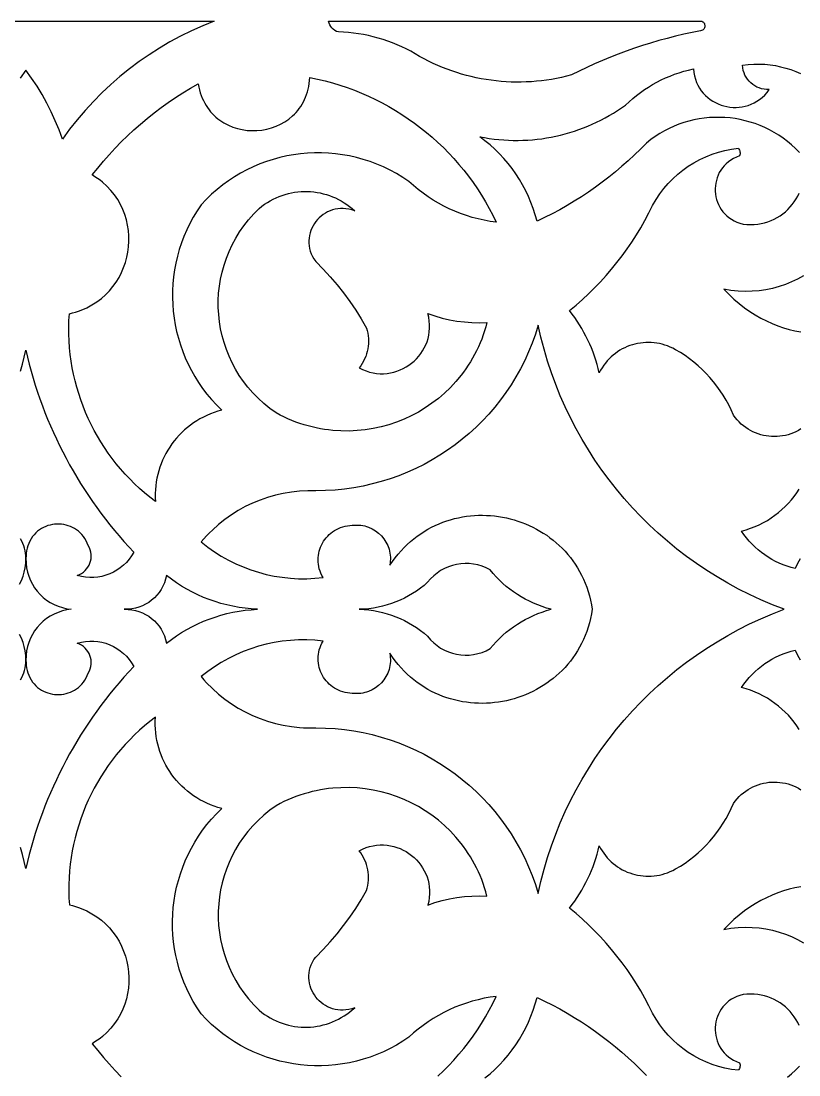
# Model space of a CAD drawing. Extents: x -350 to 350, y -250 to 250.
# Drawn here: x -140.2 to -87.3, y -181.7 to -110 of the extents above; entities that cross this region are included whole.
import ezdxf

# ---------------------------------------------------------------- set-up
doc = ezdxf.new("R2010")
doc.units = 0
doc.layers.add('BITMAP_LAYER', color=18, linetype='CONTINUOUS')

msp = doc.modelspace()

# ---------------------------------------------------------------- linework, layer by layer
at = {"layer": 'BITMAP_LAYER'}
for points in [[(-152.715, -110.001), (-139.909, -110.001), (-127.103, -110.001), (-127.877, -110.316), (-128.637, -110.658), (-129.383, -111.027), (-130.113, -111.422), (-130.827, -111.843), (-131.524, -112.29), (-132.203, -112.76), (-132.865, -113.256), (-133.508, -113.774), (-134.131, -114.316), (-134.735, -114.881), (-135.317, -115.468), (-135.878, -116.076), (-136.417, -116.706), (-136.934, -117.356), (-137.427, -118.026), (-137.655, -117.4), (-137.907, -116.784), (-138.183, -116.179), (-138.482, -115.584), (-138.805, -115.002), (-139.15, -114.433), (-139.519, -113.877), (-139.909, -113.335), (-140.299, -113.877)], [(-87.284, -118.929), (-87.547, -118.664), (-87.82, -118.414), (-88.103, -118.179), (-88.394, -117.96), (-88.694, -117.757), (-89.001, -117.569), (-89.315, -117.397), (-89.636, -117.241), (-89.963, -117.1), (-90.294, -116.975), (-90.631, -116.866), (-90.971, -116.773), (-91.315, -116.696), (-91.662, -116.634), (-92.01, -116.589), (-92.361, -116.56), (-92.712, -116.546), (-93.064, -116.549), (-93.416, -116.568), (-93.766, -116.603), (-94.116, -116.654), (-94.463, -116.721), (-94.808, -116.805), (-95.149, -116.905), (-95.487, -117.021), (-95.82, -117.154), (-96.148, -117.303), (-96.471, -117.468), (-96.787, -117.65), (-97.096, -117.849), (-97.398, -118.064), (-97.692, -118.296), (-98.096, -118.706), (-98.508, -119.106), (-98.93, -119.497), (-99.36, -119.877), (-99.799, -120.247), (-100.247, -120.607), (-100.702, -120.956), (-101.166, -121.295), (-101.637, -121.623), (-102.116, -121.94), (-102.603, -122.245), (-103.096, -122.54), (-103.597, -122.824), (-104.105, -123.096), (-104.619, -123.356), (-105.14, -123.605), (-105.258, -123.175), (-105.394, -122.753), (-105.549, -122.338), (-105.721, -121.931), (-105.91, -121.533), (-106.117, -121.144), (-106.34, -120.764), (-106.579, -120.394), (-106.834, -120.035), (-107.105, -119.687), (-107.391, -119.351), (-107.691, -119.027), (-108.006, -118.716), (-108.336, -118.417), (-108.679, -118.133), (-109.035, -117.862), (-108.71, -117.924), (-108.385, -117.977), (-108.059, -118.022), (-107.732, -118.057), (-107.405, -118.085), (-107.079, -118.103), (-106.752, -118.113), (-106.426, -118.115), (-106.1, -118.109), (-105.775, -118.093), (-105.451, -118.07), (-105.128, -118.038), (-104.806, -117.998), (-104.485, -117.95), (-104.166, -117.893), (-103.848, -117.828), (-103.532, -117.756), (-103.218, -117.675), (-102.906, -117.586), (-102.597, -117.488), (-102.29, -117.383), (-101.986, -117.27), (-101.684, -117.149), (-101.385, -117.02), (-101.09, -116.884), (-100.797, -116.739), (-100.509, -116.587), (-100.223, -116.426), (-99.942, -116.259), (-99.664, -116.083), (-99.391, -115.9), (-99.122, -115.709), (-98.88, -115.481), (-98.63, -115.262), (-98.373, -115.053), (-98.109, -114.854), (-97.839, -114.664), (-97.562, -114.484), (-97.279, -114.314), (-96.99, -114.154), (-96.695, -114.004), (-96.396, -113.865), (-96.091, -113.737), (-95.781, -113.619), (-95.467, -113.512), (-95.149, -113.416), (-94.827, -113.332), (-94.502, -113.258), (-94.475, -113.502), (-94.43, -113.734), (-94.367, -113.957), (-94.288, -114.168), (-94.195, -114.369), (-94.086, -114.558), (-93.965, -114.735), (-93.83, -114.901), (-93.685, -115.054), (-93.529, -115.195), (-93.363, -115.324), (-93.188, -115.44), (-93.006, -115.542), (-92.817, -115.631), (-92.623, -115.707), (-92.423, -115.768), (-92.22, -115.816), (-92.013, -115.849), (-91.805, -115.867), (-91.595, -115.87), (-91.386, -115.859), (-91.177, -115.831), (-90.97, -115.789), (-90.766, -115.73), (-90.566, -115.655), (-90.37, -115.563), (-90.18, -115.455), (-89.996, -115.329), (-89.82, -115.187), (-89.652, -115.027), (-89.494, -114.849), (-89.346, -114.653), (-89.524, -114.653), (-89.698, -114.635), (-89.867, -114.601), (-90.029, -114.55), (-90.184, -114.485), (-90.331, -114.405), (-90.47, -114.311), (-90.598, -114.206), (-90.715, -114.088), (-90.821, -113.96), (-90.913, -113.821), (-90.993, -113.673), (-91.057, -113.517), (-91.106, -113.354), (-91.139, -113.184), (-91.154, -113.008), (-90.773, -112.96), (-90.395, -112.933), (-90.02, -112.927), (-89.649, -112.941), (-89.283, -112.975), (-88.922, -113.029), (-88.567, -113.101), (-88.218, -113.191), (-87.876, -113.299), (-87.542, -113.425), (-87.215, -113.567)], [(-87.19, -137.734), (-87.357, -137.833), (-87.528, -137.922), (-87.703, -138.001), (-87.881, -138.068), (-88.062, -138.126), (-88.245, -138.173), (-88.43, -138.209), (-88.616, -138.235), (-88.803, -138.251), (-88.991, -138.256), (-89.179, -138.251), (-89.366, -138.236), (-89.552, -138.211), (-89.736, -138.175), (-89.919, -138.13), (-90.099, -138.074), (-90.276, -138.007), (-90.45, -137.931), (-90.619, -137.845), (-90.784, -137.748), (-90.945, -137.642), (-91.1, -137.525), (-91.249, -137.399), (-91.391, -137.262), (-91.527, -137.116), (-91.656, -136.96), (-91.776, -136.793), (-91.929, -136.446), (-92.096, -136.105), (-92.277, -135.773), (-92.471, -135.449), (-92.678, -135.134), (-92.897, -134.827), (-93.129, -134.531), (-93.373, -134.244), (-93.629, -133.967), (-93.895, -133.701), (-94.173, -133.445), (-94.462, -133.201), (-94.761, -132.969), (-95.07, -132.748), (-95.389, -132.54), (-95.717, -132.345), (-95.893, -132.25), (-96.072, -132.166), (-96.253, -132.092), (-96.436, -132.028), (-96.62, -131.974), (-96.806, -131.93), (-96.992, -131.896), (-97.18, -131.872), (-97.367, -131.857), (-97.554, -131.852), (-97.741, -131.856), (-97.927, -131.869), (-98.111, -131.892), (-98.294, -131.923), (-98.475, -131.964), (-98.654, -132.013), (-98.83, -132.071), (-99.002, -132.137), (-99.172, -132.213), (-99.338, -132.296), (-99.499, -132.388), (-99.656, -132.488), (-99.809, -132.596), (-99.956, -132.712), (-100.097, -132.836), (-100.233, -132.968), (-100.362, -133.107), (-100.485, -133.254), (-100.601, -133.408), (-100.709, -133.569), (-100.81, -133.738), (-100.902, -133.914), (-100.972, -133.627), (-101.05, -133.342), (-101.136, -133.06), (-101.23, -132.78), (-101.331, -132.503), (-101.439, -132.23), (-101.555, -131.959), (-101.678, -131.692), (-101.809, -131.428), (-101.946, -131.167), (-102.091, -130.911), (-102.243, -130.658), (-102.402, -130.409), (-102.568, -130.164), (-102.741, -129.924), (-102.921, -129.688), (-102.479, -129.317), (-102.048, -128.935), (-101.628, -128.541), (-101.219, -128.137), (-100.822, -127.722), (-100.437, -127.297), (-100.063, -126.862), (-99.702, -126.417), (-99.353, -125.962), (-99.017, -125.498), (-98.693, -125.025), (-98.382, -124.543), (-98.085, -124.053), (-97.8, -123.554), (-97.53, -123.048), (-97.273, -122.533), (-97.042, -122.133), (-96.789, -121.75), (-96.513, -121.386), (-96.217, -121.041), (-95.902, -120.716), (-95.568, -120.411), (-95.216, -120.128), (-94.847, -119.867), (-94.464, -119.628), (-94.066, -119.412), (-93.655, -119.221), (-93.232, -119.055), (-92.797, -118.914), (-92.353, -118.799), (-91.9, -118.712), (-91.439, -118.652), (-91.401, -118.709), (-91.37, -118.77), (-91.348, -118.834), (-91.333, -118.899), (-91.327, -118.966), (-91.329, -119.034), (-91.34, -119.101), (-91.359, -119.167), (-91.571, -119.247), (-91.767, -119.341), (-91.949, -119.447), (-92.117, -119.566), (-92.27, -119.696), (-92.409, -119.836), (-92.533, -119.985), (-92.643, -120.142), (-92.739, -120.307), (-92.821, -120.477), (-92.888, -120.653), (-92.941, -120.832), (-92.981, -121.015), (-93.006, -121.201), (-93.017, -121.387), (-93.014, -121.574), (-92.998, -121.76), (-92.967, -121.944), (-92.923, -122.126), (-92.865, -122.304), (-92.794, -122.477), (-92.709, -122.645), (-92.61, -122.806), (-92.498, -122.96), (-92.372, -123.105), (-92.233, -123.241), (-92.08, -123.366), (-91.915, -123.48), (-91.736, -123.581), (-91.543, -123.669), (-91.338, -123.742), (-91.12, -123.8), (-90.864, -123.828), (-90.612, -123.839), (-90.364, -123.832), (-90.122, -123.809), (-89.885, -123.77), (-89.654, -123.716), (-89.429, -123.647), (-89.212, -123.564), (-89.001, -123.468), (-88.799, -123.359), (-88.605, -123.238), (-88.419, -123.105), (-88.243, -122.961), (-88.077, -122.806), (-87.92, -122.642), (-87.775, -122.469), (-87.64, -122.286), (-87.518, -122.096), (-87.407, -121.899), (-87.309, -121.694)], [(-87.017, -127.332), (-87.412, -127.548), (-87.821, -127.741), (-88.242, -127.911), (-88.674, -128.056), (-89.117, -128.176), (-89.57, -128.269), (-90.031, -128.335), (-90.501, -128.374), (-90.977, -128.383), (-91.459, -128.363), (-91.946, -128.312), (-92.437, -128.23), (-92.097, -128.579), (-91.749, -128.905), (-91.394, -129.208), (-91.034, -129.489), (-90.667, -129.747), (-90.296, -129.984), (-89.919, -130.199), (-89.539, -130.392), (-89.154, -130.565), (-88.767, -130.718), (-88.377, -130.85), (-87.985, -130.963), (-87.591, -131.056), (-87.196, -131.129)], [(-140.271, -133.813), (-140.142, -133.336), (-140.021, -132.857), (-139.909, -132.376), (-139.796, -132.857), (-139.676, -133.336), (-139.547, -133.813), (-139.41, -134.286), (-139.266, -134.757), (-139.114, -135.225), (-138.954, -135.69), (-138.786, -136.153), (-138.611, -136.612), (-138.428, -137.068), (-138.237, -137.521), (-138.039, -137.97), (-137.834, -138.416), (-137.621, -138.859), (-137.401, -139.297), (-137.173, -139.732), (-136.938, -140.164), (-136.696, -140.591), (-136.446, -141.015), (-136.19, -141.434), (-135.926, -141.849), (-135.655, -142.26), (-135.378, -142.667), (-135.093, -143.069), (-134.801, -143.466), (-134.503, -143.859), (-134.198, -144.248), (-133.886, -144.631), (-133.567, -145.01), (-133.242, -145.383), (-132.91, -145.752), (-132.571, -146.115), (-132.718, -146.365), (-132.885, -146.597), (-133.069, -146.811), (-133.269, -147.007), (-133.485, -147.184), (-133.714, -147.341), (-133.954, -147.478), (-134.206, -147.595), (-134.466, -147.689), (-134.734, -147.762), (-135.008, -147.811), (-135.286, -147.838), (-135.568, -147.841), (-135.851, -147.819), (-136.134, -147.772), (-136.417, -147.699), (-136.263, -147.638), (-136.122, -147.562), (-135.993, -147.472), (-135.877, -147.369), (-135.774, -147.256), (-135.685, -147.133), (-135.61, -147.001), (-135.55, -146.863), (-135.506, -146.719), (-135.477, -146.57), (-135.465, -146.419), (-135.47, -146.267), (-135.492, -146.114), (-135.532, -145.963), (-135.59, -145.814), (-135.668, -145.669), (-135.732, -145.498), (-135.808, -145.338), (-135.895, -145.188), (-135.991, -145.048), (-136.096, -144.919), (-136.209, -144.8), (-136.33, -144.693), (-136.457, -144.595), (-136.591, -144.509), (-136.73, -144.433), (-136.874, -144.368), (-137.022, -144.313), (-137.173, -144.27), (-137.326, -144.237), (-137.482, -144.215), (-137.638, -144.204), (-137.795, -144.203), (-137.952, -144.214), (-138.108, -144.235), (-138.261, -144.268), (-138.413, -144.311), (-138.561, -144.366), (-138.706, -144.431), (-138.845, -144.508), (-138.98, -144.595), (-139.108, -144.694), (-139.23, -144.804), (-139.345, -144.925), (-139.451, -145.057), (-139.548, -145.2), (-139.636, -145.355), (-139.713, -145.521), (-139.773, -145.681), (-139.821, -145.845), (-139.857, -146.012), (-139.884, -146.182), (-139.9, -146.354), (-139.908, -146.526), (-139.898, -146.869), (-139.863, -147.174), (-139.801, -147.47), (-139.713, -147.755), (-139.602, -148.03), (-139.468, -148.292), (-139.312, -148.541), (-139.135, -148.774), (-138.939, -148.991), (-138.725, -149.191), (-138.495, -149.372), (-138.248, -149.534), (-137.988, -149.674), (-137.714, -149.792), (-137.428, -149.887), (-137.131, -149.956), (-136.825, -150), (-137.131, -150.044), (-137.428, -150.113), (-137.714, -150.208), (-137.988, -150.326), (-138.248, -150.466), (-138.495, -150.628), (-138.725, -150.809), (-138.939, -151.009), (-139.135, -151.226), (-139.312, -151.459), (-139.468, -151.708), (-139.602, -151.97), (-139.713, -152.245), (-139.801, -152.53), (-139.863, -152.826), (-139.898, -153.131), (-139.908, -153.474), (-139.9, -153.646), (-139.884, -153.818), (-139.857, -153.988), (-139.821, -154.155), (-139.773, -154.319), (-139.713, -154.479), (-139.636, -154.645), (-139.548, -154.8), (-139.451, -154.943), (-139.345, -155.075), (-139.23, -155.196), (-139.108, -155.306), (-138.98, -155.405), (-138.845, -155.492), (-138.706, -155.569), (-138.561, -155.634), (-138.413, -155.689), (-138.261, -155.732), (-138.108, -155.765), (-137.952, -155.786), (-137.795, -155.797), (-137.638, -155.796), (-137.482, -155.785), (-137.326, -155.763), (-137.173, -155.73), (-137.022, -155.687), (-136.874, -155.632), (-136.73, -155.567), (-136.591, -155.491), (-136.457, -155.405), (-136.33, -155.307), (-136.209, -155.2), (-136.096, -155.081), (-135.991, -154.952), (-135.895, -154.812), (-135.808, -154.662), (-135.732, -154.502), (-135.668, -154.331), (-135.59, -154.186), (-135.532, -154.037), (-135.492, -153.886), (-135.47, -153.733), (-135.465, -153.581), (-135.477, -153.43), (-135.506, -153.281), (-135.55, -153.137), (-135.61, -152.999), (-135.685, -152.867), (-135.774, -152.744), (-135.877, -152.631), (-135.993, -152.528), (-136.122, -152.438), (-136.263, -152.362), (-136.417, -152.301), (-136.134, -152.228), (-135.851, -152.181), (-135.568, -152.159), (-135.286, -152.162), (-135.008, -152.189), (-134.734, -152.238), (-134.466, -152.311), (-134.206, -152.405), (-133.954, -152.522), (-133.714, -152.659), (-133.485, -152.816), (-133.269, -152.993), (-133.069, -153.189), (-132.885, -153.403), (-132.718, -153.635), (-132.571, -153.885), (-132.91, -154.248), (-133.242, -154.617), (-133.567, -154.99), (-133.886, -155.369), (-134.198, -155.752), (-134.503, -156.141), (-134.801, -156.534), (-135.093, -156.931), (-135.378, -157.333), (-135.655, -157.74), (-135.926, -158.151), (-136.19, -158.566), (-136.446, -158.985), (-136.696, -159.409), (-136.938, -159.836), (-137.173, -160.268), (-137.401, -160.703), (-137.621, -161.141), (-137.834, -161.584), (-138.039, -162.03), (-138.237, -162.479), (-138.428, -162.932), (-138.611, -163.388), (-138.786, -163.847), (-138.954, -164.31), (-139.114, -164.775), (-139.266, -165.243), (-139.41, -165.714), (-139.547, -166.187), (-139.676, -166.664), (-139.796, -167.143), (-139.909, -167.624), (-140.021, -167.143), (-140.142, -166.664), (-140.271, -166.187)], [(-87.228, -146.569), (-87.411, -146.886), (-87.572, -147.227), (-87.852, -147.155), (-88.127, -147.071), (-88.396, -146.973), (-88.66, -146.863), (-88.917, -146.741), (-89.168, -146.608), (-89.412, -146.462), (-89.649, -146.306), (-89.877, -146.138), (-90.098, -145.96), (-90.31, -145.772), (-90.513, -145.573), (-90.707, -145.364), (-90.891, -145.146), (-91.064, -144.919), (-91.227, -144.682), (-90.914, -144.594), (-90.608, -144.492), (-90.31, -144.376), (-90.021, -144.247), (-89.74, -144.105), (-89.468, -143.95), (-89.205, -143.784), (-88.952, -143.607), (-88.709, -143.418), (-88.475, -143.219), (-88.252, -143.01), (-88.039, -142.792), (-87.837, -142.564), (-87.647, -142.327), (-87.467, -142.082), (-87.3, -141.829)], [(-140.35, -148.292), (-140.216, -148.03), (-140.104, -147.755), (-140.017, -147.47), (-139.955, -147.174), (-139.919, -146.869), (-139.91, -146.526), (-139.918, -146.354), (-139.934, -146.182), (-139.96, -146.012), (-139.997, -145.845), (-140.045, -145.681), (-140.105, -145.521), (-140.182, -145.355), (-140.27, -145.2)], [(-140.27, -154.8), (-140.182, -154.645), (-140.105, -154.479), (-140.045, -154.319), (-139.997, -154.155), (-139.96, -153.988), (-139.934, -153.818), (-139.918, -153.646), (-139.91, -153.474), (-139.919, -153.131), (-139.955, -152.826), (-140.017, -152.53), (-140.104, -152.245), (-140.216, -151.97), (-140.35, -151.708)], [(-87.3, -158.171), (-87.467, -157.918), (-87.647, -157.673), (-87.837, -157.436), (-88.039, -157.208), (-88.252, -156.99), (-88.475, -156.781), (-88.709, -156.582), (-88.952, -156.393), (-89.205, -156.216), (-89.468, -156.05), (-89.74, -155.895), (-90.021, -155.753), (-90.31, -155.624), (-90.608, -155.508), (-90.914, -155.406), (-91.227, -155.318), (-91.064, -155.081), (-90.891, -154.854), (-90.707, -154.636), (-90.513, -154.427), (-90.31, -154.228), (-90.098, -154.04), (-89.877, -153.862), (-89.649, -153.694), (-89.412, -153.538), (-89.168, -153.392), (-88.917, -153.259), (-88.66, -153.137), (-88.396, -153.027), (-88.127, -152.929), (-87.852, -152.845), (-87.572, -152.773), (-87.411, -153.114), (-87.228, -153.431)], [(-111.88, -181.749), (-111.506, -181.393), (-111.143, -181.025), (-110.791, -180.647), (-110.449, -180.258), (-110.118, -179.859), (-109.799, -179.449), (-109.492, -179.03), (-109.197, -178.601), (-108.914, -178.163), (-108.643, -177.715), (-108.385, -177.258), (-108.14, -176.793), (-107.909, -176.318), (-108.325, -176.377), (-108.738, -176.452), (-109.145, -176.544), (-109.549, -176.651), (-109.947, -176.773), (-110.339, -176.911), (-110.725, -177.064), (-111.105, -177.232), (-111.477, -177.415), (-111.843, -177.612), (-112.2, -177.824), (-112.549, -178.05), (-112.889, -178.29), (-113.22, -178.543), (-113.541, -178.81), (-113.852, -179.09), (-114.273, -179.371), (-114.702, -179.63), (-115.139, -179.867), (-115.584, -180.082), (-116.035, -180.275), (-116.492, -180.446), (-116.955, -180.595), (-117.422, -180.723), (-117.892, -180.829), (-118.366, -180.913), (-118.841, -180.976), (-119.318, -181.018), (-119.796, -181.039), (-120.273, -181.038), (-120.75, -181.016), (-121.225, -180.974), (-121.697, -180.91), (-122.167, -180.826), (-122.632, -180.721), (-123.093, -180.595), (-123.549, -180.449), (-123.998, -180.282), (-124.44, -180.095), (-124.875, -179.887), (-125.302, -179.659), (-125.719, -179.412), (-126.126, -179.144), (-126.522, -178.856), (-126.908, -178.548), (-127.28, -178.221), (-127.64, -177.873), (-127.987, -177.506), (-128.263, -177.093), (-128.518, -176.671), (-128.751, -176.242), (-128.964, -175.805), (-129.155, -175.362), (-129.325, -174.914), (-129.475, -174.46), (-129.603, -174.003), (-129.71, -173.541), (-129.797, -173.077), (-129.863, -172.611), (-129.908, -172.143), (-129.933, -171.674), (-129.937, -171.206), (-129.921, -170.737), (-129.885, -170.271), (-129.828, -169.806), (-129.751, -169.344), (-129.654, -168.885), (-129.536, -168.43), (-129.399, -167.98), (-129.242, -167.536), (-129.065, -167.098), (-128.868, -166.666), (-128.651, -166.243), (-128.415, -165.827), (-128.159, -165.421), (-127.884, -165.024), (-127.589, -164.637), (-127.275, -164.261), (-126.941, -163.898), (-126.588, -163.546), (-126.849, -163.473), (-127.105, -163.388), (-127.354, -163.293), (-127.598, -163.189), (-127.835, -163.074), (-128.066, -162.949), (-128.29, -162.816), (-128.507, -162.673), (-128.718, -162.522), (-128.92, -162.363), (-129.116, -162.195), (-129.303, -162.02), (-129.483, -161.837), (-129.655, -161.647), (-129.818, -161.45), (-129.972, -161.247), (-130.118, -161.037), (-130.254, -160.821), (-130.382, -160.6), (-130.5, -160.373), (-130.608, -160.141), (-130.706, -159.904), (-130.795, -159.663), (-130.872, -159.417), (-130.94, -159.168), (-130.997, -158.915), (-131.042, -158.659), (-131.077, -158.399), (-131.1, -158.137), (-131.111, -157.872), (-131.111, -157.605), (-131.099, -157.337), (-131.469, -157.622), (-131.83, -157.919), (-132.179, -158.225), (-132.517, -158.541), (-132.844, -158.866), (-133.16, -159.2), (-133.464, -159.544), (-133.757, -159.895), (-134.038, -160.255), (-134.307, -160.623), (-134.564, -160.998), (-134.809, -161.381), (-135.042, -161.771), (-135.262, -162.167), (-135.47, -162.57), (-135.666, -162.979), (-135.848, -163.393), (-136.017, -163.814), (-136.174, -164.239), (-136.317, -164.669), (-136.447, -165.104), (-136.563, -165.543), (-136.665, -165.985), (-136.754, -166.432), (-136.829, -166.882), (-136.89, -167.335), (-136.937, -167.79), (-136.969, -168.249), (-136.987, -168.709), (-136.99, -169.171), (-136.978, -169.634), (-136.952, -170.099), (-136.741, -170.151), (-136.535, -170.21), (-136.334, -170.275), (-136.139, -170.348), (-135.765, -170.512), (-135.412, -170.7), (-135.081, -170.911), (-134.773, -171.144), (-134.487, -171.396), (-134.224, -171.667), (-133.983, -171.954), (-133.766, -172.256), (-133.572, -172.571), (-133.403, -172.899), (-133.257, -173.237), (-133.135, -173.583), (-133.038, -173.937), (-132.966, -174.297), (-132.918, -174.66), (-132.896, -175.026), (-132.9, -175.393), (-132.929, -175.76), (-132.985, -176.124), (-133.067, -176.484), (-133.175, -176.839), (-133.311, -177.187), (-133.473, -177.527), (-133.663, -177.857), (-133.88, -178.175), (-134.125, -178.48), (-134.399, -178.77), (-134.701, -179.043), (-134.862, -179.174), (-135.031, -179.299), (-135.207, -179.42), (-135.391, -179.536), (-135.02, -180.006), (-134.637, -180.465), (-134.243, -180.914), (-133.838, -181.353), (-133.422, -181.781)], [(-87.309, -178.306), (-87.407, -178.101), (-87.518, -177.904), (-87.64, -177.714), (-87.775, -177.531), (-87.92, -177.358), (-88.077, -177.194), (-88.243, -177.039), (-88.419, -176.895), (-88.605, -176.762), (-88.799, -176.641), (-89.001, -176.532), (-89.212, -176.436), (-89.429, -176.353), (-89.654, -176.284), (-89.885, -176.23), (-90.122, -176.191), (-90.364, -176.168), (-90.612, -176.161), (-90.864, -176.172), (-91.12, -176.2), (-91.338, -176.258), (-91.543, -176.331), (-91.736, -176.419), (-91.915, -176.52), (-92.08, -176.634), (-92.233, -176.759), (-92.372, -176.895), (-92.498, -177.04), (-92.61, -177.194), (-92.709, -177.355), (-92.794, -177.523), (-92.865, -177.696), (-92.923, -177.874), (-92.967, -178.056), (-92.998, -178.24), (-93.014, -178.426), (-93.017, -178.613), (-93.006, -178.799), (-92.981, -178.985), (-92.941, -179.168), (-92.888, -179.347), (-92.821, -179.523), (-92.739, -179.693), (-92.643, -179.858), (-92.533, -180.015), (-92.409, -180.164), (-92.27, -180.304), (-92.117, -180.434), (-91.949, -180.553), (-91.767, -180.659), (-91.571, -180.753), (-91.359, -180.833), (-91.34, -180.899), (-91.329, -180.966), (-91.327, -181.034), (-91.333, -181.101), (-91.348, -181.166), (-91.37, -181.23), (-91.401, -181.291), (-91.439, -181.348), (-91.9, -181.288), (-92.353, -181.201), (-92.797, -181.086), (-93.232, -180.945), (-93.655, -180.779), (-94.066, -180.588), (-94.464, -180.372), (-94.847, -180.133), (-95.216, -179.872), (-95.568, -179.589), (-95.902, -179.284), (-96.217, -178.959), (-96.513, -178.614), (-96.789, -178.25), (-97.042, -177.867), (-97.273, -177.467), (-97.53, -176.952), (-97.8, -176.446), (-98.085, -175.947), (-98.382, -175.457), (-98.693, -174.975), (-99.017, -174.502), (-99.353, -174.038), (-99.702, -173.583), (-100.063, -173.138), (-100.437, -172.703), (-100.822, -172.278), (-101.219, -171.863), (-101.628, -171.459), (-102.048, -171.065), (-102.479, -170.683), (-102.921, -170.312), (-102.741, -170.076), (-102.568, -169.836), (-102.402, -169.591), (-102.243, -169.342), (-102.091, -169.089), (-101.946, -168.833), (-101.809, -168.572), (-101.678, -168.308), (-101.555, -168.041), (-101.439, -167.77), (-101.331, -167.497), (-101.23, -167.22), (-101.136, -166.94), (-101.05, -166.658), (-100.972, -166.373), (-100.902, -166.086), (-100.81, -166.262), (-100.709, -166.431), (-100.601, -166.592), (-100.485, -166.746), (-100.362, -166.893), (-100.233, -167.032), (-100.097, -167.164), (-99.956, -167.288), (-99.809, -167.404), (-99.656, -167.512), (-99.499, -167.612), (-99.338, -167.704), (-99.172, -167.787), (-99.002, -167.863), (-98.83, -167.929), (-98.654, -167.987), (-98.475, -168.036), (-98.294, -168.077), (-98.111, -168.108), (-97.927, -168.131), (-97.741, -168.144), (-97.554, -168.148), (-97.367, -168.143), (-97.18, -168.128), (-96.992, -168.104), (-96.806, -168.07), (-96.62, -168.026), (-96.436, -167.972), (-96.253, -167.908), (-96.072, -167.834), (-95.893, -167.75), (-95.717, -167.655), (-95.389, -167.46), (-95.07, -167.252), (-94.761, -167.031), (-94.462, -166.799), (-94.173, -166.555), (-93.895, -166.299), (-93.629, -166.033), (-93.373, -165.756), (-93.129, -165.469), (-92.897, -165.173), (-92.678, -164.866), (-92.471, -164.551), (-92.277, -164.227), (-92.096, -163.895), (-91.929, -163.554), (-91.776, -163.207), (-91.656, -163.04), (-91.527, -162.884), (-91.391, -162.738), (-91.249, -162.601), (-91.1, -162.475), (-90.945, -162.358), (-90.784, -162.252), (-90.619, -162.155), (-90.45, -162.069), (-90.276, -161.993), (-90.099, -161.926), (-89.919, -161.87), (-89.736, -161.825), (-89.552, -161.789), (-89.366, -161.764), (-89.179, -161.749), (-88.991, -161.744), (-88.803, -161.749), (-88.616, -161.765), (-88.43, -161.791), (-88.245, -161.827), (-88.062, -161.874), (-87.881, -161.932), (-87.703, -161.999), (-87.528, -162.078), (-87.357, -162.167), (-87.19, -162.266)], [(-87.196, -168.871), (-87.591, -168.944), (-87.985, -169.037), (-88.377, -169.15), (-88.767, -169.282), (-89.154, -169.435), (-89.539, -169.608), (-89.919, -169.801), (-90.296, -170.016), (-90.667, -170.253), (-91.034, -170.511), (-91.394, -170.792), (-91.749, -171.095), (-92.097, -171.421), (-92.437, -171.77), (-91.946, -171.688), (-91.459, -171.637), (-90.977, -171.617), (-90.501, -171.626), (-90.031, -171.665), (-89.57, -171.731), (-89.117, -171.824), (-88.674, -171.944), (-88.242, -172.089), (-87.821, -172.259), (-87.412, -172.452), (-87.017, -172.668)], [(-108.679, -181.867), (-108.336, -181.583), (-108.006, -181.284), (-107.691, -180.973), (-107.391, -180.649), (-107.105, -180.313), (-106.834, -179.965), (-106.579, -179.606), (-106.34, -179.236), (-106.117, -178.856), (-105.91, -178.467), (-105.721, -178.069), (-105.549, -177.662), (-105.394, -177.247), (-105.258, -176.825), (-105.14, -176.395), (-104.619, -176.644), (-104.105, -176.904), (-103.597, -177.176), (-103.096, -177.46), (-102.603, -177.755), (-102.116, -178.06), (-101.637, -178.377), (-101.166, -178.705), (-100.702, -179.044), (-100.247, -179.393), (-99.799, -179.753), (-99.36, -180.123), (-98.93, -180.503), (-98.508, -180.894), (-98.096, -181.294), (-97.692, -181.704)], [(-88.103, -181.821), (-87.82, -181.586), (-87.547, -181.336), (-87.284, -181.071)]]:
    msp.add_lwpolyline(points, dxfattribs=at)
for points in [[(-93.984, -110), (-93.923, -110.017), (-93.869, -110.045), (-93.824, -110.081), (-93.786, -110.124), (-93.757, -110.172), (-93.736, -110.225), (-93.724, -110.281), (-93.72, -110.338), (-93.725, -110.394), (-93.739, -110.449), (-93.762, -110.501), (-93.794, -110.549), (-93.836, -110.59), (-93.887, -110.624), (-93.948, -110.649), (-94.018, -110.664), (-94.59, -110.778), (-95.16, -110.901), (-95.726, -111.034), (-96.29, -111.177), (-96.852, -111.331), (-97.41, -111.494), (-97.965, -111.667), (-98.517, -111.85), (-99.065, -112.043), (-99.61, -112.245), (-100.151, -112.457), (-100.689, -112.679), (-101.222, -112.91), (-101.751, -113.151), (-102.277, -113.402), (-102.798, -113.662), (-103.135, -113.75), (-103.474, -113.83), (-103.814, -113.9), (-104.155, -113.962), (-104.497, -114.016), (-104.839, -114.06), (-105.182, -114.096), (-105.525, -114.123), (-105.869, -114.141), (-106.212, -114.151), (-106.555, -114.152), (-106.898, -114.145), (-107.24, -114.129), (-107.582, -114.104), (-107.923, -114.071), (-108.263, -114.029), (-108.601, -113.979), (-108.939, -113.921), (-109.275, -113.854), (-109.609, -113.778), (-109.941, -113.694), (-110.271, -113.602), (-110.6, -113.501), (-110.925, -113.392), (-111.249, -113.275), (-111.57, -113.15), (-111.887, -113.016), (-112.202, -112.874), (-112.514, -112.724), (-112.822, -112.565), (-113.127, -112.399), (-113.429, -112.224), (-113.728, -112.055), (-114.033, -111.897), (-114.342, -111.748), (-114.655, -111.609), (-114.972, -111.48), (-115.292, -111.361), (-115.616, -111.253), (-115.944, -111.154), (-116.274, -111.066), (-116.607, -110.988), (-116.942, -110.92), (-117.279, -110.863), (-117.619, -110.817), (-117.96, -110.781), (-118.303, -110.756), (-118.646, -110.741), (-118.773, -110.698), (-118.891, -110.637), (-118.997, -110.56), (-119.091, -110.47), (-119.172, -110.367), (-119.237, -110.254), (-119.286, -110.132), (-119.317, -110.002)], [(-131.099, -142.663), (-131.469, -142.378), (-131.83, -142.081), (-132.179, -141.775), (-132.517, -141.459), (-132.844, -141.134), (-133.16, -140.8), (-133.464, -140.456), (-133.757, -140.105), (-134.038, -139.745), (-134.307, -139.377), (-134.564, -139.002), (-134.809, -138.619), (-135.042, -138.229), (-135.262, -137.833), (-135.47, -137.43), (-135.666, -137.021), (-135.848, -136.607), (-136.017, -136.186), (-136.174, -135.761), (-136.317, -135.331), (-136.447, -134.896), (-136.563, -134.457), (-136.665, -134.015), (-136.754, -133.568), (-136.829, -133.118), (-136.89, -132.665), (-136.937, -132.21), (-136.969, -131.751), (-136.987, -131.291), (-136.99, -130.829), (-136.978, -130.366), (-136.952, -129.901), (-136.741, -129.849), (-136.535, -129.79), (-136.334, -129.725), (-136.139, -129.652), (-135.765, -129.488), (-135.412, -129.3), (-135.081, -129.089), (-134.773, -128.856), (-134.487, -128.604), (-134.224, -128.333), (-133.983, -128.046), (-133.766, -127.744), (-133.572, -127.429), (-133.403, -127.101), (-133.257, -126.763), (-133.135, -126.417), (-133.038, -126.063), (-132.966, -125.703), (-132.918, -125.34), (-132.896, -124.974), (-132.9, -124.607), (-132.929, -124.24), (-132.985, -123.876), (-133.067, -123.516), (-133.175, -123.161), (-133.311, -122.813), (-133.473, -122.473), (-133.663, -122.143), (-133.88, -121.825), (-134.125, -121.52), (-134.399, -121.23), (-134.701, -120.957), (-134.862, -120.826), (-135.031, -120.701), (-135.207, -120.58), (-135.391, -120.464), (-135.02, -119.994), (-134.637, -119.535), (-134.243, -119.086), (-133.838, -118.647), (-133.422, -118.219), (-132.995, -117.802), (-132.558, -117.396), (-132.11, -117.002), (-131.653, -116.619), (-131.185, -116.248), (-130.708, -115.888), (-130.222, -115.541), (-129.726, -115.206), (-129.221, -114.883), (-128.708, -114.573), (-128.186, -114.276), (-128.147, -114.483), (-128.1, -114.683), (-128.044, -114.876), (-127.981, -115.061), (-127.91, -115.24), (-127.831, -115.412), (-127.746, -115.576), (-127.655, -115.733), (-127.556, -115.884), (-127.452, -116.027), (-127.342, -116.164), (-127.227, -116.293), (-127.106, -116.416), (-126.98, -116.531), (-126.849, -116.64), (-126.715, -116.742), (-126.433, -116.924), (-126.137, -117.08), (-125.829, -117.208), (-125.511, -117.309), (-125.186, -117.383), (-124.855, -117.43), (-124.522, -117.45), (-124.188, -117.444), (-123.856, -117.411), (-123.527, -117.352), (-123.205, -117.266), (-122.891, -117.155), (-122.587, -117.018), (-122.296, -116.854), (-122.021, -116.665), (-121.763, -116.451), (-121.641, -116.334), (-121.524, -116.211), (-121.413, -116.081), (-121.308, -115.946), (-121.208, -115.804), (-121.115, -115.655), (-121.029, -115.501), (-120.949, -115.34), (-120.877, -115.173), (-120.812, -115), (-120.755, -114.82), (-120.706, -114.634), (-120.665, -114.443), (-120.633, -114.245), (-120.609, -114.041), (-120.595, -113.831), (-120.075, -113.94), (-119.56, -114.064), (-119.051, -114.203), (-118.548, -114.356), (-118.05, -114.523), (-117.56, -114.705), (-117.075, -114.9), (-116.598, -115.11), (-116.128, -115.332), (-115.665, -115.568), (-115.21, -115.817), (-114.763, -116.078), (-114.325, -116.352), (-113.894, -116.639), (-113.473, -116.938), (-113.06, -117.249), (-112.657, -117.571), (-112.264, -117.905), (-111.88, -118.251), (-111.506, -118.607), (-111.143, -118.975), (-110.791, -119.353), (-110.449, -119.742), (-110.118, -120.141), (-109.799, -120.551), (-109.492, -120.97), (-109.197, -121.399), (-108.914, -121.837), (-108.643, -122.285), (-108.385, -122.742), (-108.14, -123.207), (-107.909, -123.682), (-108.325, -123.623), (-108.738, -123.548), (-109.145, -123.456), (-109.549, -123.349), (-109.947, -123.227), (-110.339, -123.089), (-110.725, -122.936), (-111.105, -122.768), (-111.477, -122.585), (-111.843, -122.388), (-112.2, -122.176), (-112.549, -121.95), (-112.889, -121.71), (-113.22, -121.457), (-113.541, -121.19), (-113.852, -120.91), (-114.273, -120.629), (-114.702, -120.37), (-115.139, -120.133), (-115.584, -119.918), (-116.035, -119.725), (-116.492, -119.554), (-116.955, -119.405), (-117.422, -119.277), (-117.892, -119.171), (-118.366, -119.087), (-118.841, -119.024), (-119.318, -118.982), (-119.796, -118.961), (-120.273, -118.962), (-120.75, -118.984), (-121.225, -119.026), (-121.697, -119.09), (-122.167, -119.174), (-122.632, -119.279), (-123.093, -119.405), (-123.549, -119.551), (-123.998, -119.718), (-124.44, -119.905), (-124.875, -120.113), (-125.302, -120.341), (-125.719, -120.588), (-126.126, -120.856), (-126.522, -121.144), (-126.908, -121.452), (-127.28, -121.779), (-127.64, -122.127), (-127.987, -122.494), (-128.263, -122.907), (-128.518, -123.329), (-128.751, -123.758), (-128.964, -124.195), (-129.155, -124.638), (-129.325, -125.086), (-129.475, -125.54), (-129.603, -125.997), (-129.71, -126.459), (-129.797, -126.923), (-129.863, -127.389), (-129.908, -127.857), (-129.933, -128.326), (-129.937, -128.794), (-129.921, -129.263), (-129.885, -129.729), (-129.828, -130.194), (-129.751, -130.656), (-129.654, -131.115), (-129.536, -131.57), (-129.399, -132.02), (-129.242, -132.464), (-129.065, -132.902), (-128.868, -133.334), (-128.651, -133.757), (-128.415, -134.173), (-128.159, -134.579), (-127.884, -134.976), (-127.589, -135.363), (-127.275, -135.739), (-126.941, -136.102), (-126.588, -136.454), (-126.849, -136.527), (-127.105, -136.612), (-127.354, -136.707), (-127.598, -136.811), (-127.835, -136.926), (-128.066, -137.051), (-128.29, -137.184), (-128.507, -137.327), (-128.718, -137.478), (-128.92, -137.637), (-129.116, -137.805), (-129.303, -137.98), (-129.483, -138.163), (-129.655, -138.353), (-129.818, -138.55), (-129.972, -138.753), (-130.118, -138.963), (-130.254, -139.179), (-130.382, -139.4), (-130.5, -139.627), (-130.608, -139.859), (-130.706, -140.096), (-130.795, -140.337), (-130.872, -140.583), (-130.94, -140.832), (-130.997, -141.085), (-131.042, -141.341), (-131.077, -141.601), (-131.1, -141.863), (-131.111, -142.128), (-131.111, -142.395)], [(-117.543, -122.91), (-117.742, -122.84), (-117.939, -122.789), (-118.134, -122.756), (-118.326, -122.741), (-118.514, -122.741), (-118.698, -122.758), (-118.877, -122.79), (-119.051, -122.836), (-119.219, -122.895), (-119.381, -122.968), (-119.535, -123.053), (-119.683, -123.149), (-119.822, -123.256), (-119.953, -123.372), (-120.074, -123.498), (-120.186, -123.633), (-120.287, -123.775), (-120.377, -123.925), (-120.457, -124.08), (-120.524, -124.242), (-120.578, -124.408), (-120.62, -124.578), (-120.647, -124.752), (-120.661, -124.929), (-120.66, -125.107), (-120.643, -125.287), (-120.611, -125.467), (-120.562, -125.647), (-120.496, -125.826), (-120.412, -126.003), (-120.311, -126.178), (-120.19, -126.35), (-119.689, -126.861), (-119.207, -127.388), (-118.744, -127.931), (-118.301, -128.49), (-117.878, -129.064), (-117.475, -129.653), (-117.094, -130.256), (-116.734, -130.873), (-116.684, -131.048), (-116.646, -131.226), (-116.619, -131.404), (-116.603, -131.582), (-116.598, -131.761), (-116.604, -131.939), (-116.621, -132.116), (-116.648, -132.292), (-116.686, -132.466), (-116.735, -132.637), (-116.795, -132.805), (-116.864, -132.97), (-116.944, -133.131), (-117.035, -133.287), (-117.135, -133.439), (-117.245, -133.585), (-117.008, -133.7), (-116.769, -133.794), (-116.529, -133.869), (-116.289, -133.923), (-116.05, -133.959), (-115.812, -133.976), (-115.577, -133.976), (-115.344, -133.958), (-115.115, -133.923), (-114.89, -133.873), (-114.671, -133.807), (-114.457, -133.726), (-114.25, -133.631), (-114.05, -133.522), (-113.859, -133.4), (-113.676, -133.265), (-113.503, -133.119), (-113.341, -132.961), (-113.189, -132.792), (-113.049, -132.613), (-112.922, -132.425), (-112.808, -132.228), (-112.708, -132.022), (-112.623, -131.808), (-112.554, -131.587), (-112.501, -131.36), (-112.465, -131.126), (-112.447, -130.887), (-112.447, -130.643), (-112.467, -130.395), (-112.506, -130.143), (-112.567, -129.888), (-112.081, -130.054), (-111.589, -130.194), (-111.09, -130.309), (-110.587, -130.398), (-110.079, -130.461), (-109.569, -130.498), (-109.056, -130.508), (-108.543, -130.492), (-108.621, -130.782), (-108.708, -131.066), (-108.802, -131.346), (-108.903, -131.621), (-109.012, -131.89), (-109.129, -132.155), (-109.252, -132.415), (-109.383, -132.67), (-109.52, -132.92), (-109.664, -133.164), (-109.814, -133.403), (-109.971, -133.636), (-110.133, -133.864), (-110.302, -134.087), (-110.657, -134.515), (-111.035, -134.92), (-111.433, -135.302), (-111.85, -135.66), (-112.286, -135.993), (-112.739, -136.301), (-113.208, -136.583), (-113.691, -136.839), (-114.187, -137.068), (-114.695, -137.27), (-115.214, -137.444), (-115.743, -137.59), (-116.279, -137.706), (-116.823, -137.793), (-117.372, -137.85), (-117.925, -137.877), (-118.481, -137.872), (-119.039, -137.835), (-119.318, -137.805), (-119.597, -137.767), (-119.876, -137.72), (-120.155, -137.665), (-120.433, -137.602), (-120.711, -137.53), (-120.987, -137.45), (-121.263, -137.362), (-121.538, -137.265), (-121.811, -137.159), (-122.082, -137.044), (-122.353, -136.921), (-122.621, -136.788), (-122.887, -136.647), (-123.319, -136.334), (-123.726, -136.002), (-124.109, -135.651), (-124.467, -135.283), (-124.8, -134.9), (-125.108, -134.502), (-125.391, -134.09), (-125.648, -133.666), (-125.881, -133.23), (-126.088, -132.785), (-126.269, -132.33), (-126.426, -131.867), (-126.556, -131.398), (-126.661, -130.923), (-126.74, -130.444), (-126.792, -129.962), (-126.819, -129.477), (-126.82, -128.992), (-126.795, -128.506), (-126.743, -128.022), (-126.665, -127.541), (-126.56, -127.063), (-126.429, -126.59), (-126.271, -126.123), (-126.087, -125.663), (-125.875, -125.211), (-125.636, -124.768), (-125.371, -124.336), (-125.078, -123.916), (-124.758, -123.508), (-124.411, -123.115), (-124.036, -122.736), (-123.856, -122.591), (-123.671, -122.456), (-123.482, -122.33), (-123.288, -122.215), (-123.091, -122.109), (-122.889, -122.013), (-122.685, -121.926), (-122.478, -121.85), (-122.268, -121.783), (-122.055, -121.725), (-121.841, -121.678), (-121.626, -121.64), (-121.409, -121.612), (-121.192, -121.594), (-120.974, -121.585), (-120.756, -121.586), (-120.538, -121.597), (-120.321, -121.617), (-120.105, -121.647), (-119.89, -121.687), (-119.677, -121.736), (-119.466, -121.795), (-119.257, -121.863), (-119.051, -121.941), (-118.848, -122.029), (-118.649, -122.126), (-118.453, -122.233), (-118.261, -122.349), (-118.074, -122.475), (-117.892, -122.61), (-117.715, -122.755)], [(-101.385, -150), (-101.438, -150.315), (-101.502, -150.623), (-101.577, -150.924), (-101.663, -151.218), (-101.759, -151.504), (-101.866, -151.783), (-101.982, -152.054), (-102.108, -152.318), (-102.243, -152.574), (-102.388, -152.822), (-102.541, -153.063), (-102.702, -153.296), (-102.871, -153.521), (-103.048, -153.738), (-103.233, -153.948), (-103.425, -154.149), (-103.624, -154.342), (-103.829, -154.526), (-104.04, -154.703), (-104.258, -154.871), (-104.481, -155.031), (-104.71, -155.182), (-104.943, -155.325), (-105.181, -155.459), (-105.424, -155.584), (-105.671, -155.701), (-105.922, -155.809), (-106.176, -155.908), (-106.434, -155.998), (-106.695, -156.079), (-106.958, -156.15), (-107.223, -156.213), (-107.491, -156.267), (-107.76, -156.311), (-108.031, -156.346), (-108.303, -156.372), (-108.576, -156.388), (-108.849, -156.394), (-109.123, -156.391), (-109.396, -156.378), (-109.67, -156.356), (-109.942, -156.323), (-110.214, -156.281), (-110.484, -156.229), (-110.753, -156.166), (-111.019, -156.094), (-111.284, -156.012), (-111.546, -155.919), (-111.806, -155.816), (-112.062, -155.703), (-112.315, -155.579), (-112.564, -155.445), (-112.809, -155.3), (-113.05, -155.144), (-113.287, -154.978), (-113.518, -154.801), (-113.745, -154.614), (-113.966, -154.415), (-114.181, -154.205), (-114.39, -153.985), (-114.592, -153.753), (-114.788, -153.51), (-114.977, -153.256), (-115.159, -152.991), (-115.134, -153.134), (-115.118, -153.276), (-115.111, -153.417), (-115.113, -153.556), (-115.124, -153.693), (-115.143, -153.828), (-115.169, -153.961), (-115.204, -154.09), (-115.295, -154.341), (-115.413, -154.577), (-115.558, -154.798), (-115.727, -155), (-115.918, -155.182), (-116.129, -155.342), (-116.358, -155.477), (-116.603, -155.586), (-116.731, -155.63), (-116.862, -155.666), (-116.997, -155.695), (-117.134, -155.716), (-117.274, -155.728), (-117.416, -155.732), (-117.56, -155.727), (-117.706, -155.714), (-117.874, -155.705), (-118.038, -155.685), (-118.197, -155.654), (-118.351, -155.614), (-118.5, -155.564), (-118.644, -155.505), (-118.782, -155.437), (-118.914, -155.361), (-119.04, -155.277), (-119.16, -155.185), (-119.273, -155.087), (-119.379, -154.981), (-119.478, -154.87), (-119.57, -154.753), (-119.654, -154.631), (-119.73, -154.504), (-119.798, -154.372), (-119.858, -154.237), (-119.91, -154.097), (-119.952, -153.955), (-119.986, -153.81), (-120.01, -153.663), (-120.025, -153.514), (-120.03, -153.363), (-120.025, -153.212), (-120.01, -153.06), (-119.984, -152.908), (-119.948, -152.756), (-119.9, -152.605), (-119.842, -152.455), (-119.772, -152.307), (-119.69, -152.161), (-120.249, -152.107), (-120.808, -152.081), (-121.365, -152.084), (-121.919, -152.116), (-122.47, -152.175), (-123.016, -152.261), (-123.556, -152.375), (-124.089, -152.516), (-124.614, -152.684), (-125.131, -152.878), (-125.637, -153.098), (-126.132, -153.344), (-126.615, -153.615), (-127.085, -153.911), (-127.541, -154.232), (-127.982, -154.578), (-127.799, -154.791), (-127.612, -154.997), (-127.22, -155.392), (-126.808, -155.762), (-126.377, -156.106), (-125.928, -156.425), (-125.463, -156.717), (-124.983, -156.982), (-124.489, -157.219), (-123.982, -157.428), (-123.463, -157.609), (-122.934, -157.76), (-122.396, -157.882), (-121.85, -157.973), (-121.298, -158.033), (-121.019, -158.052), (-120.74, -158.062), (-120.459, -158.065), (-120.178, -158.059), (-119.523, -158.071), (-118.874, -158.11), (-118.231, -158.175), (-117.595, -158.266), (-116.966, -158.382), (-116.345, -158.522), (-115.733, -158.687), (-115.13, -158.875), (-114.537, -159.087), (-113.955, -159.322), (-113.384, -159.579), (-112.824, -159.857), (-112.277, -160.158), (-111.743, -160.479), (-111.222, -160.821), (-110.716, -161.183), (-110.225, -161.564), (-109.749, -161.965), (-109.289, -162.384), (-108.846, -162.821), (-108.42, -163.277), (-108.012, -163.749), (-107.623, -164.238), (-107.253, -164.744), (-106.903, -165.266), (-106.573, -165.803), (-106.264, -166.355), (-105.977, -166.921), (-105.712, -167.502), (-105.471, -168.096), (-105.252, -168.703), (-105.058, -169.323), (-104.87, -168.497), (-104.657, -167.68), (-104.418, -166.874), (-104.154, -166.078), (-103.866, -165.293), (-103.554, -164.52), (-103.219, -163.759), (-102.86, -163.01), (-102.478, -162.275), (-102.073, -161.552), (-101.647, -160.844), (-101.199, -160.15), (-100.73, -159.471), (-100.24, -158.807), (-99.73, -158.159), (-99.2, -157.527), (-98.65, -156.911), (-98.081, -156.313), (-97.494, -155.733), (-96.888, -155.17), (-96.264, -154.626), (-95.622, -154.101), (-94.964, -153.596), (-94.289, -153.11), (-93.597, -152.645), (-92.89, -152.201), (-92.167, -151.778), (-91.429, -151.377), (-90.676, -150.998), (-89.909, -150.642), (-89.128, -150.309), (-88.334, -150), (-89.128, -149.691), (-89.909, -149.358), (-90.676, -149.002), (-91.429, -148.623), (-92.167, -148.222), (-92.89, -147.799), (-93.597, -147.355), (-94.289, -146.89), (-94.964, -146.404), (-95.622, -145.899), (-96.264, -145.374), (-96.888, -144.83), (-97.494, -144.267), (-98.081, -143.687), (-98.65, -143.089), (-99.2, -142.473), (-99.73, -141.841), (-100.24, -141.193), (-100.73, -140.529), (-101.199, -139.85), (-101.647, -139.156), (-102.073, -138.448), (-102.478, -137.725), (-102.86, -136.99), (-103.219, -136.241), (-103.554, -135.48), (-103.866, -134.707), (-104.154, -133.922), (-104.418, -133.126), (-104.657, -132.32), (-104.87, -131.503), (-105.058, -130.677), (-105.252, -131.297), (-105.471, -131.904), (-105.712, -132.498), (-105.977, -133.079), (-106.264, -133.645), (-106.573, -134.197), (-106.903, -134.734), (-107.253, -135.256), (-107.623, -135.762), (-108.012, -136.251), (-108.42, -136.723), (-108.846, -137.179), (-109.289, -137.616), (-109.749, -138.035), (-110.225, -138.436), (-110.716, -138.817), (-111.222, -139.179), (-111.743, -139.521), (-112.277, -139.842), (-112.824, -140.143), (-113.384, -140.421), (-113.955, -140.678), (-114.537, -140.913), (-115.13, -141.125), (-115.733, -141.313), (-116.345, -141.478), (-116.966, -141.618), (-117.595, -141.734), (-118.231, -141.825), (-118.874, -141.89), (-119.523, -141.929), (-120.178, -141.941), (-120.459, -141.935), (-120.74, -141.938), (-121.298, -141.967), (-121.85, -142.027), (-122.396, -142.118), (-122.934, -142.24), (-123.463, -142.391), (-123.982, -142.572), (-124.489, -142.781), (-124.983, -143.018), (-125.463, -143.283), (-125.928, -143.575), (-126.377, -143.894), (-126.808, -144.238), (-127.22, -144.608), (-127.418, -144.803), (-127.612, -145.003), (-127.799, -145.209), (-127.982, -145.422), (-127.541, -145.768), (-127.085, -146.089), (-126.615, -146.385), (-126.132, -146.656), (-125.637, -146.902), (-125.131, -147.122), (-124.614, -147.316), (-124.089, -147.484), (-123.556, -147.625), (-123.016, -147.739), (-122.47, -147.825), (-121.919, -147.884), (-121.365, -147.916), (-120.808, -147.919), (-120.249, -147.893), (-119.69, -147.839), (-119.772, -147.693), (-119.842, -147.545), (-119.9, -147.395), (-119.948, -147.244), (-119.984, -147.092), (-120.01, -146.94), (-120.025, -146.788), (-120.03, -146.637), (-120.025, -146.486), (-120.01, -146.337), (-119.986, -146.19), (-119.952, -146.045), (-119.91, -145.903), (-119.858, -145.763), (-119.798, -145.628), (-119.73, -145.496), (-119.654, -145.369), (-119.57, -145.247), (-119.478, -145.13), (-119.379, -145.019), (-119.273, -144.913), (-119.16, -144.815), (-119.04, -144.723), (-118.914, -144.639), (-118.782, -144.563), (-118.644, -144.495), (-118.5, -144.436), (-118.351, -144.386), (-118.197, -144.346), (-118.038, -144.315), (-117.874, -144.295), (-117.706, -144.286), (-117.56, -144.273), (-117.416, -144.268), (-117.274, -144.272), (-117.134, -144.284), (-116.997, -144.305), (-116.862, -144.334), (-116.731, -144.37), (-116.603, -144.414), (-116.358, -144.523), (-116.129, -144.658), (-115.918, -144.818), (-115.727, -145), (-115.558, -145.202), (-115.413, -145.423), (-115.295, -145.659), (-115.204, -145.91), (-115.169, -146.039), (-115.143, -146.172), (-115.124, -146.307), (-115.113, -146.444), (-115.111, -146.583), (-115.118, -146.724), (-115.134, -146.866), (-115.159, -147.009), (-114.977, -146.744), (-114.788, -146.49), (-114.592, -146.247), (-114.39, -146.015), (-114.181, -145.795), (-113.966, -145.585), (-113.745, -145.386), (-113.518, -145.199), (-113.287, -145.022), (-113.05, -144.856), (-112.809, -144.7), (-112.564, -144.555), (-112.315, -144.421), (-112.062, -144.297), (-111.806, -144.184), (-111.546, -144.081), (-111.284, -143.988), (-111.019, -143.906), (-110.753, -143.834), (-110.484, -143.771), (-110.214, -143.719), (-109.942, -143.677), (-109.67, -143.644), (-109.396, -143.622), (-109.123, -143.609), (-108.849, -143.606), (-108.576, -143.612), (-108.303, -143.628), (-108.031, -143.654), (-107.76, -143.689), (-107.491, -143.733), (-107.223, -143.787), (-106.958, -143.85), (-106.695, -143.921), (-106.434, -144.002), (-106.176, -144.092), (-105.922, -144.191), (-105.671, -144.299), (-105.424, -144.416), (-105.181, -144.541), (-104.943, -144.675), (-104.71, -144.818), (-104.481, -144.969), (-104.258, -145.129), (-104.04, -145.297), (-103.829, -145.474), (-103.624, -145.658), (-103.425, -145.851), (-103.233, -146.052), (-103.048, -146.262), (-102.871, -146.479), (-102.702, -146.704), (-102.541, -146.937), (-102.388, -147.178), (-102.243, -147.426), (-102.108, -147.682), (-101.982, -147.946), (-101.866, -148.217), (-101.759, -148.496), (-101.663, -148.782), (-101.577, -149.076), (-101.502, -149.377), (-101.438, -149.685)], [(-117.226, -150), (-116.904, -150.015), (-116.585, -150.043), (-116.268, -150.086), (-115.954, -150.143), (-115.643, -150.213), (-115.336, -150.297), (-115.034, -150.394), (-114.736, -150.504), (-114.444, -150.627), (-114.157, -150.763), (-113.876, -150.911), (-113.602, -151.072), (-113.335, -151.245), (-113.075, -151.43), (-112.823, -151.628), (-112.58, -151.836), (-112.383, -152.069), (-112.168, -152.28), (-111.938, -152.468), (-111.694, -152.633), (-111.437, -152.774), (-111.171, -152.891), (-110.895, -152.984), (-110.613, -153.053), (-110.326, -153.096), (-110.036, -153.115), (-109.744, -153.107), (-109.453, -153.074), (-109.164, -153.015), (-108.879, -152.929), (-108.599, -152.815), (-108.327, -152.675), (-108.125, -152.434), (-107.913, -152.201), (-107.693, -151.978), (-107.464, -151.765), (-107.228, -151.56), (-106.984, -151.366), (-106.732, -151.181), (-106.473, -151.007), (-106.207, -150.843), (-105.935, -150.689), (-105.657, -150.546), (-105.373, -150.414), (-105.084, -150.294), (-104.789, -150.184), (-104.489, -150.086), (-104.185, -150), (-104.489, -149.914), (-104.789, -149.816), (-105.084, -149.706), (-105.373, -149.586), (-105.657, -149.454), (-105.935, -149.311), (-106.207, -149.157), (-106.473, -148.993), (-106.732, -148.819), (-106.984, -148.634), (-107.228, -148.44), (-107.464, -148.235), (-107.693, -148.022), (-107.913, -147.799), (-108.125, -147.566), (-108.327, -147.325), (-108.599, -147.185), (-108.879, -147.071), (-109.164, -146.985), (-109.453, -146.926), (-109.744, -146.893), (-110.036, -146.885), (-110.326, -146.904), (-110.613, -146.947), (-110.895, -147.016), (-111.171, -147.109), (-111.437, -147.226), (-111.694, -147.367), (-111.938, -147.532), (-112.168, -147.72), (-112.383, -147.931), (-112.58, -148.164), (-112.823, -148.372), (-113.075, -148.57), (-113.335, -148.755), (-113.602, -148.928), (-113.876, -149.089), (-114.157, -149.237), (-114.444, -149.373), (-114.736, -149.496), (-115.034, -149.606), (-115.336, -149.703), (-115.643, -149.787), (-115.954, -149.857), (-116.268, -149.914), (-116.585, -149.957), (-116.904, -149.985)], [(-133.222, -150), (-132.962, -150.003), (-132.706, -150.028), (-132.458, -150.076), (-132.217, -150.146), (-131.985, -150.235), (-131.763, -150.344), (-131.552, -150.472), (-131.353, -150.617), (-131.168, -150.779), (-130.998, -150.957), (-130.844, -151.149), (-130.706, -151.355), (-130.587, -151.574), (-130.487, -151.805), (-130.408, -152.046), (-130.351, -152.298), (-130.014, -152.043), (-129.668, -151.801), (-129.314, -151.574), (-128.952, -151.362), (-128.582, -151.164), (-128.205, -150.981), (-127.822, -150.813), (-127.432, -150.66), (-127.037, -150.523), (-126.637, -150.4), (-126.232, -150.294), (-125.822, -150.203), (-125.409, -150.128), (-124.993, -150.069), (-124.573, -150.026), (-124.152, -150), (-124.573, -149.974), (-124.993, -149.931), (-125.409, -149.872), (-125.822, -149.797), (-126.232, -149.706), (-126.637, -149.6), (-127.037, -149.477), (-127.432, -149.34), (-127.822, -149.187), (-128.205, -149.019), (-128.582, -148.836), (-128.952, -148.638), (-129.314, -148.426), (-129.668, -148.199), (-130.014, -147.957), (-130.351, -147.702), (-130.408, -147.954), (-130.487, -148.195), (-130.587, -148.426), (-130.706, -148.645), (-130.844, -148.851), (-130.998, -149.043), (-131.168, -149.221), (-131.353, -149.383), (-131.552, -149.528), (-131.763, -149.656), (-131.985, -149.765), (-132.217, -149.854), (-132.458, -149.924), (-132.706, -149.972), (-132.962, -149.997)], [(-117.543, -177.09), (-117.742, -177.16), (-117.939, -177.211), (-118.134, -177.244), (-118.326, -177.259), (-118.514, -177.259), (-118.698, -177.242), (-118.877, -177.21), (-119.051, -177.164), (-119.219, -177.105), (-119.381, -177.032), (-119.535, -176.947), (-119.683, -176.851), (-119.822, -176.744), (-119.953, -176.628), (-120.074, -176.502), (-120.186, -176.367), (-120.287, -176.225), (-120.377, -176.075), (-120.457, -175.92), (-120.524, -175.758), (-120.578, -175.592), (-120.62, -175.422), (-120.647, -175.248), (-120.661, -175.071), (-120.66, -174.893), (-120.643, -174.713), (-120.611, -174.533), (-120.562, -174.353), (-120.496, -174.174), (-120.412, -173.997), (-120.311, -173.822), (-120.19, -173.65), (-119.689, -173.139), (-119.207, -172.612), (-118.744, -172.069), (-118.301, -171.51), (-117.878, -170.936), (-117.475, -170.347), (-117.094, -169.744), (-116.734, -169.127), (-116.684, -168.952), (-116.646, -168.774), (-116.619, -168.596), (-116.603, -168.418), (-116.598, -168.239), (-116.604, -168.061), (-116.621, -167.884), (-116.648, -167.708), (-116.686, -167.534), (-116.735, -167.363), (-116.795, -167.195), (-116.864, -167.03), (-116.944, -166.869), (-117.035, -166.713), (-117.135, -166.561), (-117.245, -166.415), (-117.008, -166.3), (-116.769, -166.206), (-116.529, -166.131), (-116.289, -166.077), (-116.05, -166.041), (-115.812, -166.024), (-115.577, -166.024), (-115.344, -166.042), (-115.115, -166.077), (-114.89, -166.127), (-114.671, -166.193), (-114.457, -166.274), (-114.25, -166.369), (-114.05, -166.478), (-113.859, -166.6), (-113.676, -166.735), (-113.503, -166.881), (-113.341, -167.039), (-113.189, -167.208), (-113.049, -167.387), (-112.922, -167.575), (-112.808, -167.772), (-112.708, -167.978), (-112.623, -168.192), (-112.554, -168.413), (-112.501, -168.64), (-112.465, -168.874), (-112.447, -169.113), (-112.447, -169.357), (-112.467, -169.605), (-112.506, -169.857), (-112.567, -170.112), (-112.081, -169.946), (-111.589, -169.806), (-111.09, -169.691), (-110.587, -169.602), (-110.079, -169.539), (-109.569, -169.502), (-109.056, -169.492), (-108.543, -169.508), (-108.621, -169.218), (-108.708, -168.934), (-108.802, -168.654), (-108.903, -168.379), (-109.012, -168.11), (-109.129, -167.845), (-109.252, -167.585), (-109.383, -167.33), (-109.52, -167.08), (-109.664, -166.836), (-109.814, -166.597), (-109.971, -166.364), (-110.133, -166.136), (-110.302, -165.913), (-110.657, -165.485), (-111.035, -165.08), (-111.433, -164.698), (-111.85, -164.34), (-112.286, -164.007), (-112.739, -163.699), (-113.208, -163.417), (-113.691, -163.161), (-114.187, -162.932), (-114.695, -162.73), (-115.214, -162.556), (-115.743, -162.41), (-116.279, -162.294), (-116.823, -162.207), (-117.372, -162.15), (-117.925, -162.123), (-118.481, -162.128), (-119.039, -162.165), (-119.318, -162.195), (-119.597, -162.233), (-119.876, -162.28), (-120.155, -162.335), (-120.433, -162.398), (-120.711, -162.47), (-120.987, -162.55), (-121.263, -162.638), (-121.538, -162.735), (-121.811, -162.841), (-122.082, -162.956), (-122.353, -163.079), (-122.621, -163.212), (-122.887, -163.353), (-123.319, -163.666), (-123.726, -163.998), (-124.109, -164.349), (-124.467, -164.717), (-124.8, -165.1), (-125.108, -165.498), (-125.391, -165.91), (-125.648, -166.334), (-125.881, -166.77), (-126.088, -167.215), (-126.269, -167.67), (-126.426, -168.133), (-126.556, -168.602), (-126.661, -169.077), (-126.74, -169.556), (-126.792, -170.038), (-126.819, -170.523), (-126.82, -171.008), (-126.795, -171.494), (-126.743, -171.978), (-126.665, -172.459), (-126.56, -172.937), (-126.429, -173.41), (-126.271, -173.877), (-126.087, -174.337), (-125.875, -174.789), (-125.636, -175.232), (-125.371, -175.664), (-125.078, -176.084), (-124.758, -176.492), (-124.411, -176.885), (-124.036, -177.264), (-123.856, -177.409), (-123.671, -177.544), (-123.482, -177.67), (-123.288, -177.785), (-123.091, -177.891), (-122.889, -177.987), (-122.685, -178.074), (-122.478, -178.15), (-122.268, -178.217), (-122.055, -178.275), (-121.841, -178.322), (-121.626, -178.36), (-121.409, -178.388), (-121.192, -178.406), (-120.974, -178.415), (-120.756, -178.414), (-120.538, -178.403), (-120.321, -178.383), (-120.105, -178.353), (-119.89, -178.313), (-119.677, -178.264), (-119.466, -178.205), (-119.257, -178.137), (-119.051, -178.059), (-118.848, -177.971), (-118.649, -177.874), (-118.453, -177.767), (-118.261, -177.651), (-118.074, -177.525), (-117.892, -177.39), (-117.715, -177.245)]]:
    msp.add_lwpolyline(points, close=True, dxfattribs=at)

doc.saveas('drawing.dxf')
